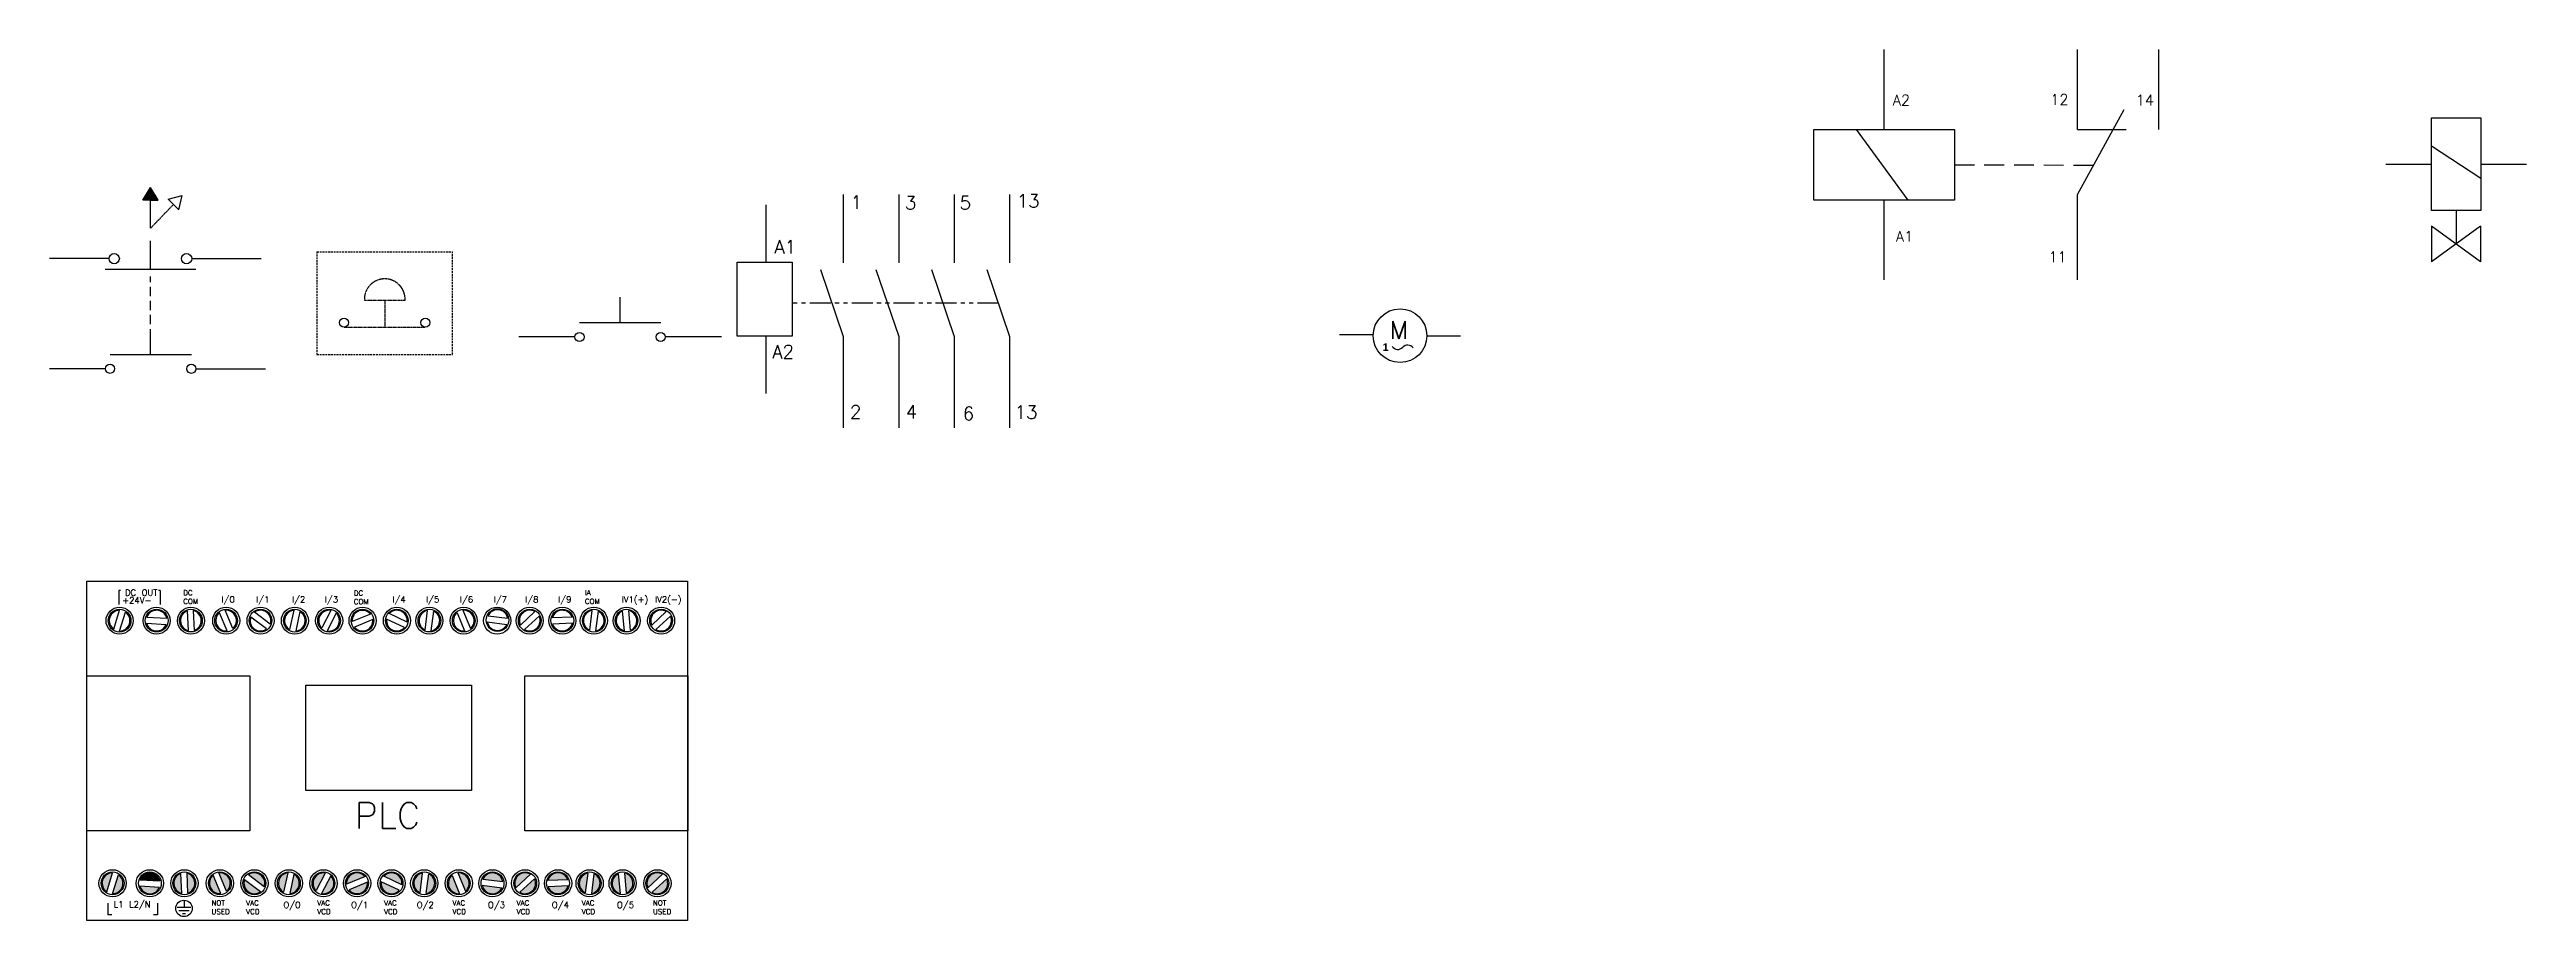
# Model space of a CAD drawing. Header units: inches. Extents: x -17170 to 24115, y 0 to 8566.
# Drawn here: x 305 to 24115, y 188 to 8566 of the extents above; entities that cross this region are included whole.
import ezdxf

# ---------------------------------------------------------------- set-up
doc = ezdxf.new("R2010")
doc.units = ezdxf.units.IN
doc.header["$MEASUREMENT"] = 0
for name, pattern in [('CENTER', [0.6, 0.375, -0.075, 0.075, -0.075]), ('DASHED', [19.05, 12.7, -6.35]), ('PHANTOM', [12.7, 6.35, -1.27, 1.27, -1.27, 1.27, -1.27])]:
    doc.linetypes.add(name, pattern=pattern)
doc.styles.add('Roman', font='ROMANS.SHX')
doc.styles.get("Standard").update_dxf_attribs({"font": 'txt.shx'})

# ---------------------------------------------------------------- blocks, each defined once
blk = doc.blocks.new('Interruptor de dos posiciones')
h = blk.add_hatch(color=256)
h.dxf.hatch_style = 1
h.paths.add_polyline_path([(10446, 4625), (10395, 4540), (10446, 4540), (10497, 4540)])
for p, q in [((10395, 4540), (10446, 4625)), ((10446, 4540), (10395, 4540)), ((10497, 4540), (10446, 4625)), ((10446, 4348), (10446, 4540)), ((10446, 4540), (10497, 4540)), ((10565, 4545), (10660, 4570)), ((10601, 4509), (10565, 4545)), ((10638, 4474), (10660, 4570)), ((10601, 4509), (10638, 4474)), ((10446, 4071), (10446, 4264)), ((10166, 4142), (9761, 4143)), ((10138, 4071), (10754, 4071)), ((10726, 4142), (11196, 4142)), ((10447, 3492), (10447, 3664)), ((10140, 3394), (9761, 3394)), ((10172, 3492), (10723, 3492)), ((10754, 3395), (11227, 3395))]:
    blk.add_line(p, q)
at = {"linetype": 'CENTER', "ltscale": 10}
blk.add_line((10446, 4348), (10601, 4509), dxfattribs=at)
at = {"linetype": 'DASHED', "ltscale": 5}
blk.add_line((10447, 3697), (10446, 4022), dxfattribs=at)
for centre, radius in [((10200, 4142), 34.8), ((10691, 4142), 34.8), ((10172, 3395), 31.1), ((10723, 3395), 31.1)]:
    blk.add_circle(centre, radius)
blk = doc.blocks.new('Boton')
for p, q in [((10729, 5391), (10729, 5564)), ((10453, 5391), (11004, 5391)), ((10422, 5294), (10042, 5294)), ((11415, 5294), (11035, 5294))]:
    blk.add_line(p, q)
for centre in [(10453, 5294), (11004, 5294)]:
    blk.add_circle(centre, 31.1)
blk = doc.blocks.new('rele')
for p, q in [((19067, 5443), (19067, 6212)), ((20926, 5443), (20926, 6212)), ((21705, 5443), (21705, 6212)), ((20926, 4816), (21372, 5636)), ((18797, 5443), (19292, 4764)), ((20926, 5443), (21393, 5443)), ((19067, 3996), (19067, 4764)), ((20926, 3996), (20926, 4816))]:
    blk.add_line(p, q)
at = {"linetype": 'DASHED', "ltscale": 15}
blk.add_line((19743, 5104), (21080, 5100), dxfattribs=at)
blk.add_lwpolyline([(18391, 5443), (19743, 5443), (19743, 4764), (18391, 4764)], close=True)
at = {"char_height": 101.4, "attachment_point": 1}
for s, width, insert in [('A2', 101.38, (19149, 5776)), ('12', 101.38, (20663, 5782)), ('14', 101.38, (21486, 5776)), ('A1', 179.65, (19179, 4466)), ('11', 101.38, (20645, 4269))]:
    blk.add_mtext_dynamic_manual_height_columns(s, width=width, gutter_width=25.3, heights=[0], dxfattribs=dict(at, insert=insert))
blk = doc.blocks.new('solenoide')
for p, q in [((24397, 5229), (23922, 5540)), ((23483, 5365), (23922, 5365)), ((24397, 5365), (24835, 5365)), ((23924, 4769), (23924, 4426)), ((24395, 4426), (23924, 4769)), ((24395, 4769), (23924, 4426)), ((24160, 4919), (24160, 4597)), ((24395, 4769), (24395, 4426))]:
    blk.add_line(p, q)
blk.add_lwpolyline([(23922, 4919), (23922, 5811), (24397, 5811), (24397, 4919)], close=True)
blk = doc.blocks.new('contactor')
for p, q in [((14911, 2707), (14911, 3053)), ((15380, 2701), (15380, 3116)), ((15716, 2701), (15716, 3116)), ((16051, 2701), (16051, 3116)), ((16387, 2701), (16387, 3116)), ((15380, 2253), (15242, 2659)), ((15716, 2253), (15578, 2659)), ((16051, 2253), (15914, 2659)), ((16387, 2253), (16249, 2659)), ((14911, 1909), (14911, 2256)), ((15380, 1701), (15380, 2253)), ((15716, 1701), (15716, 2253)), ((16051, 1701), (16051, 2253)), ((16387, 1701), (16387, 2253))]:
    blk.add_line(p, q)
at = {"linetype": 'PHANTOM', "ltscale": 20}
blk.add_line((16318, 2456), (15067, 2456), dxfattribs=at)
blk.add_lwpolyline([(14735, 2706), (15067, 2706), (15067, 2256), (14735, 2256)], close=True)
at = {"char_height": 80.8, "attachment_point": 1}
for s, insert in [('1', (15422, 3109)), ('3', (15751, 3106)), ('5', (16083, 3106)), ('13', (16429, 3117)), ('A1', (14960, 2838)), ('A2', (14947, 2203)), ('2', (15418, 1838)), ('4', (15756, 1839)), ('6', (16102, 1828)), ('13', (16416, 1837))]:
    blk.add_mtext_dynamic_manual_height_columns(s, width=143.15, gutter_width=20.2, heights=[0], dxfattribs=dict(at, insert=insert))
blk = doc.blocks.new('paro')
at = {"linetype": 'DASHED'}
for p, q in [((10211, 2678), (11130, 2678)), ((10211, 2678), (10211, 1982)), ((11130, 1982), (11130, 2678)), ((10211, 1982), (11130, 1982))]:
    blk.add_line(p, q, dxfattribs=at)
at = {"linetype": 'CENTER'}
for p, q in [((10533, 2350), (10809, 2350)), ((10671, 2350), (10671, 2166)), ((10395, 2166), (10946, 2166))]:
    blk.add_line(p, q, dxfattribs=at)
for centre in [(10395, 2197), (10946, 2197)]:
    blk.add_circle(centre, 31.1)
blk.add_arc((10671, 2356), 138, 357.336, 182.664, dxfattribs=at)
blk = doc.blocks.new('motor')
for p, q in [((13424, 3729), (13748, 3729)), ((14266, 3716), (14589, 3716))]:
    blk.add_line(p, q)
blk.add_lwpolyline([(13932, 3613, 0.512177), (14033, 3606, -0.528545), (14131, 3600, -0.484713)], format="xyb")
blk.add_circle((14007, 3716), 258)
at = {"attachment_point": 1}
for s, width, gutter_width, heights, insert, char_height in [('M', 256.15, 26.3, [0], (13910, 3855), 169), ('{\\fArial|b1|i0|c0|p34;1}', 128.45, 11.5, [74.1], (13840, 3643), 73.75)]:
    blk.add_mtext_dynamic_manual_height_columns(s, width=width, gutter_width=gutter_width, heights=heights, dxfattribs=dict(at, insert=insert, char_height=char_height))
blk = doc.blocks.new('tornillo')
at = {"color": 8}
for p, q in [((526.67, 298.43), (528.91, 305.73)), ((528.91, 297.74), (531.21, 305))]:
    blk.add_line(p, q, dxfattribs=at)
blk.add_circle((528.91, 301.74), 4.38)
for start, end in [(90, 235.79847), (270, 54.75747)]:
    blk.add_arc((528.91, 301.74), 3.99, start, end, dxfattribs=at)

msp = doc.modelspace()

# ---------------------------------------------------------------- hatches: boundary and pattern name
at = {"lineweight": -3}
h = msp.add_hatch(color=8, dxfattribs=at)
h.dxf.hatch_style = 1
edge = h.paths.add_edge_path()
edge.add_arc((911, 546), 100, 270, 414.7575)
edge.add_line((969, 628), (911, 446))
edge = h.paths.add_edge_path()
edge.add_line((855, 463), (911, 646))
edge.add_arc((911, 546), 100, 90, 235.7985)
edge = h.paths.add_edge_path()
edge.add_arc((1269, 546), 100, 193.9715, 338.7289)
edge.add_line((1362, 510), (1172, 522))
edge = h.paths.add_edge_path()
edge.add_line((1627, 643), (1635, 452))
edge.add_arc((1601, 546), 100, 290, 434.7575)
edge = h.paths.add_edge_path()
edge.add_line((1576, 449), (1567, 640))
edge.add_arc((1601, 546), 100, 110, 255.7985)
edge = h.paths.add_edge_path()
edge.add_line((1952, 447), (1877, 623))
edge.add_arc((1942, 546), 100, 130, 275.7985)
edge = h.paths.add_edge_path()
edge.add_line((1933, 646), (2006, 469))
edge.add_arc((1942, 546), 100, 310, 454.7575)
edge = h.paths.add_edge_path()
edge.add_line((2332, 465), (2180, 580))
edge.add_arc((2274, 546), 100, 160, 305.7985)
edge = h.paths.add_edge_path()
edge.add_arc((2274, 546), 100, 340, 484.7575)
edge.add_line((2217, 628), (2368, 512))
edge = h.paths.add_edge_path()
edge.add_arc((2606, 546), 100, 95, 239.7575)
edge.add_line((2555, 460), (2597, 646))
edge = h.paths.add_edge_path()
edge.add_arc((2606, 546), 100, 275, 420.7985)
edge.add_line((2654, 633), (2614, 446))
edge = h.paths.add_edge_path()
edge.add_arc((2938, 546), 100, 260, 405.7985)
edge.add_line((3007, 618), (2920, 448))
edge = h.paths.add_edge_path()
edge.add_line((2866, 476), (2955, 645))
edge.add_arc((2938, 546), 100, 80, 224.7575)
edge = h.paths.add_edge_path()
edge.add_line((3360, 556), (3184, 482))
edge.add_arc((3261, 546), 100, 220, 365.7985)
edge = h.paths.add_edge_path()
edge.add_arc((3261, 546), 100, 40, 184.7575)
edge.add_line((3161, 538), (3337, 610))
edge = h.paths.add_edge_path()
edge.add_arc((3593, 546), 100, 172, 317.7985)
edge.add_line((3667, 479), (3494, 560))
edge = h.paths.add_edge_path()
edge.add_line((3520, 615), (3692, 532))
edge.add_arc((3593, 546), 100, 352, 496.7575)
edge = h.paths.add_edge_path()
edge.add_arc((3907, 546), 100, 100, 245.7985)
edge.add_line((3866, 455), (3890, 645))
edge = h.paths.add_edge_path()
edge.add_line((3950, 637), (3925, 448))
edge.add_arc((3907, 546), 100, 280, 424.7575)
edge = h.paths.add_edge_path()
edge.add_arc((4239, 546), 100, 310, 455.7985)
edge.add_line((4229, 646), (4303, 469))
edge = h.paths.add_edge_path()
edge.add_arc((4239, 546), 100, 130, 274.7575)
edge.add_line((4247, 446), (4175, 623))
edge = h.paths.add_edge_path()
edge.add_line((4653, 503), (4464, 529))
edge.add_arc((4562, 546), 100, 190, 334.7575)
edge = h.paths.add_edge_path()
edge.add_line((4471, 587), (4661, 563))
edge.add_arc((4562, 546), 100, 10, 155.7985)
edge = h.paths.add_edge_path()
edge.add_line((4968, 588), (4827, 459))
edge.add_arc((4877, 546), 100, 240, 384.7575)
edge = h.paths.add_edge_path()
edge.add_arc((4877, 546), 100, 60, 205.7985)
edge.add_line((4787, 503), (4927, 633))
edge = h.paths.add_edge_path()
edge.add_line((5290, 522), (5098, 512))
edge.add_arc((5193, 546), 100, 200, 345.7985)
edge = h.paths.add_edge_path()
edge.add_line((5096, 572), (5287, 580))
edge.add_arc((5193, 546), 100, 20, 164.7575)
edge = h.paths.add_edge_path()
edge.add_arc((5497, 546), 100, 100, 244.7575)
edge.add_line((5454, 456), (5480, 645))
edge = h.paths.add_edge_path()
edge.add_arc((5497, 546), 100, 280, 425.7985)
edge.add_line((5538, 637), (5514, 448))
edge = h.paths.add_edge_path()
edge.add_line((5835, 644), (5853, 454))
edge.add_arc((5814, 546), 100, 293, 437.7575)
edge = h.paths.add_edge_path()
edge.add_arc((5814, 546), 100, 113, 258.7985)
edge.add_line((5794, 448), (5774, 638))
edge = h.paths.add_edge_path()
edge.add_arc((6148, 546), 100, 60, 205.7985)
edge.add_line((6058, 503), (6198, 633))
edge = h.paths.add_edge_path()
edge.add_arc((6148, 546), 100, 240, 384.7575)
edge.add_line((6239, 588), (6098, 459))
at = {"true_color": 0x636466}
h = msp.add_hatch(color=251, dxfattribs=at)
h.dxf.hatch_style = 1
h.paths.add_polyline_path([(1175, 581), (1366, 570, 0.738601)])

# ---------------------------------------------------------------- linework, layer by layer
at = {"color": 252, "lineweight": -3, "true_color": 0x939598}
for p, q in [((972, 3362), (972, 3228)), ((986, 3362), (972, 3362)), ((1368, 3362), (1353, 3362)), ((1368, 3362), (1368, 3228)), ((866, 356), (866, 244)), ((904, 244), (866, 244)), ((1341, 244), (1303, 244)), ((1341, 356), (1341, 244)), ((1341, 356), (1341, 244))]:
    msp.add_line(p, q, dxfattribs=at)
at = {"lineweight": -3}
for p, q in [((904, 244), (866, 244)), ((1341, 244), (1303, 244)), ((1531, 316), (1663, 316)), ((1548, 283), (1648, 283)), ((1583, 257), (1613, 257)), ((1598, 384), (1598, 316))]:
    msp.add_line(p, q, dxfattribs=at)
for points in [[(662, 3453), (6439, 3453), (6439, 188), (662, 188)], [(662, 2543), (2231, 2543), (2231, 1050), (662, 1050)], [(2767, 2451), (4361, 2451), (4361, 1440), (2767, 1440)], [(4873, 2543), (6442, 2543), (6442, 1050), (4873, 1050)]]:
    msp.add_lwpolyline(points, close=True)
for centre, radius in [((978, 3072), 130), ((1334, 3072), 130), ((1664, 3072), 130), ((2003, 3072), 130), ((2333, 3072), 130), ((2663, 3072), 130), ((2993, 3072), 130), ((3314, 3072), 130), ((3644, 3072), 130), ((3956, 3072), 130), ((4286, 3072), 130), ((4608, 3072), 130), ((4920, 3072), 130), ((5234, 3072), 130), ((5537, 3072), 130), ((5852, 3072), 130), ((6184, 3072), 130), ((911, 546), 131), ((1269, 546), 131), ((1601, 546), 131), ((1942, 546), 131), ((2274, 546), 131), ((2606, 546), 131), ((2938, 546), 131), ((3261, 546), 131), ((3593, 546), 131), ((3907, 546), 131), ((4239, 546), 131), ((4562, 546), 131), ((4877, 546), 131), ((5193, 546), 131), ((5497, 546), 131), ((5814, 546), 131), ((6148, 546), 131)]:
    msp.add_circle(centre, radius)
msp.add_circle((1597, 304), 78.9, dxfattribs=at)

# ---------------------------------------------------------------- block references
for name, p in [('rele', (-1125, 2354)), ('solenoide', (-720, 2097)), ('motor', (-720, 2097))]:
    msp.add_blockref(name, p)
for name, p, xscale, yscale, zscale in [('Interruptor de dos posiciones', (-13534, 682), 1.417685431793266, 1.417685431793266, 1.417685431793266), ('contactor', (-16457, 2229), 1.586191228709317, 1.586191228709317, 1.586191228709317), ('paro', (-11601, 2824), 1.417685431793266, 1.417685431793266, 1.417685431793266), ('Boton', (-9420, -1704), 1.417685431793266, 1.417685431793266, 1.417685431793266), ('tornillo', (-12209, -4451), 24.93237969441675, 24.93237969441675, 24.93237969441675), ('tornillo', (-12354, -7021), 25.07938177171792, 25.07938177171792, 25.07938177171792)]:
    msp.add_blockref(name, p, dxfattribs=dict(xscale=xscale, yscale=yscale, zscale=zscale))
for p, xscale, yscale, zscale, rotation in [((-9150, 14053), 24.93237969441676, 24.93237969441676, 24.93237969441676, 283.9714653419159), ((-8155, -8507), 24.93237969441677, 24.93237969441677, 24.93237969441677, 19.99999999999998), ((-3264, -11167), 24.93237969441673, 24.93237969441673, 24.93237969441673, 40.00000000000001), ((4892, -11892), 24.93237969441675, 24.93237969441675, 24.93237969441675, 70), ((15144, 11716), 24.93237969441675, 24.93237969441675, 24.93237969441675, 185), ((17285, 8191), 24.93237969441675, 24.93237969441675, 24.93237969441675, 170), ((17553, -2194), 24.93237969441675, 24.93237969441675, 24.93237969441675, 130), ((9258, -11033), 24.93237969441676, 24.93237969441676, 24.93237969441676, 82), ((-7724, -6626), 24.93237969441677, 24.93237969441677, 24.93237969441677, 9.99999999999998), ((9553, 17312), 24.93237969441676, 24.93237969441676, 24.93237969441676, 219.9999999999999), ((-5088, 14758), 24.93237969441677, 24.93237969441677, 24.93237969441677, 280), ((-10261, 3151), 24.93237969441675, 24.93237969441675, 24.93237969441675, 329.9999999999999), ((16814, -6746), 24.93237969441677, 24.93237969441677, 24.93237969441677, 110), ((17217, 12771), 24.93237969441675, 24.93237969441675, 24.93237969441675, 190), ((-3348, -9005), 24.93237969441676, 24.93237969441676, 24.93237969441676, 23), ((-8998, 3151), 24.93237969441675, 24.93237969441675, 24.93237969441675, 329.9999999999999), ((-9277, 11591), 25.07938177171793, 25.07938177171793, 25.07938177171793, 283.9714653419159), ((-8276, -11102), 25.07938177171793, 25.07938177171793, 25.07938177171793, 20), ((-3355, -13777), 25.07938177171791, 25.07938177171791, 25.07938177171791, 39.99999999999999), ((4848, -14507), 25.07938177171793, 25.07938177171793, 25.07938177171793, 70), ((15160, 9241), 25.07938177171793, 25.07938177171793, 25.07938177171793, 185), ((17315, 5695), 25.07938177171792, 25.07938177171792, 25.07938177171792, 170), ((17584, -4751), 25.07938177171792, 25.07938177171792, 25.07938177171792, 130), ((9240, -13643), 25.07938177171793, 25.07938177171793, 25.07938177171793, 82), ((-7842, -9210), 25.07938177171792, 25.07938177171792, 25.07938177171792, 9.99999999999999), ((9536, 14869), 25.07938177171793, 25.07938177171793, 25.07938177171793, 219.9999999999999), ((-5193, 12295), 25.07938177171792, 25.07938177171792, 25.07938177171792, 280), ((-10394, 625), 25.07938177171792, 25.07938177171792, 25.07938177171792, 329.9999999999999), ((16840, -9330), 25.07938177171793, 25.07938177171793, 25.07938177171793, 110), ((17246, 10302), 25.07938177171792, 25.07938177171792, 25.07938177171792, 190), ((-3440, -11603), 25.07938177171793, 25.07938177171793, 25.07938177171793, 22.99999999999999), ((-9124, 625), 25.07938177171792, 25.07938177171792, 25.07938177171792, 329.9999999999999)]:
    msp.add_blockref('tornillo', p, dxfattribs=dict(xscale=xscale, yscale=yscale, zscale=zscale, rotation=rotation))

# ---------------------------------------------------------------- texts
at = {"style": 'Roman'}
msp.add_text('PLC', height=248.9, dxfattribs=at).set_placement((3238, 1074))
at = {"color": 252, "lineweight": -3, "true_color": 0x939598, "attachment_point": 1}
for s, width, gutter_width, heights, insert, char_height in [('\\pxi-3,l4,t4;DC OUT', 410.45, 298, [0], (970, 3372), 59.56), ('\\pxi-3,l4,t4;DC\\PCOM', 268.13, 298, [170], (1541, 3366), 49.86), ('\\pxi-3,l4,t4;DC\\PCOM', 268.13, 298, [170], (3180, 3363), 49.86), ('\\pxi-3,l4,t4;IA\\PCOM', 268.13, 298, [170], (5402, 3366), 49.86), ('\\pxi-1,l4,t4;+24V-', 845.38, 298, [206], (825, 3297), 59.56), ('\\pxi-3,l4,t4;I/0', 191.82, 298, [61.6], (1898, 3306), 59.56), ('\\pxi-3,l4,t4;I/1', 191.82, 298, [61.6], (2232, 3306), 59.56), ('\\pxi-3,l4,t4;I/2', 191.82, 298, [61.6], (2576, 3306), 59.56), ('\\pxi-3,l4,t4;I/3', 191.82, 298, [61.6], (2892, 3306), 59.56), ('\\pxi-3,l4,t4;I/4', 191.82, 298, [61.6], (3542, 3306), 59.56), ('\\pxi-3,l4,t4;I/5', 191.82, 298, [61.6], (3864, 3306), 59.56), ('\\pxi-3,l4,t4;I/6', 191.82, 298, [61.6], (4190, 3306), 59.56), ('\\pxi-3,l4,t4;I/7', 191.82, 298, [61.6], (4516, 3306), 59.56), ('\\pxi-3,l4,t4;I/8', 191.82, 298, [61.6], (4817, 3306), 59.56), ('\\pxi-3,l4,t4;I/9', 191.82, 298, [61.6], (5135, 3306), 59.56), ('\\pxi-3,l4,t4;IV1(+)', 191.82, 298, [61.6], (5745, 3306), 59.56), ('\\pxi-3,l4,t4;IV2(-)', 191.82, 298, [61.6], (6065, 3306), 59.56), ('\\pxi-3,l4,t4;L1 L2/N', 872.77, 300, [0], (861, 374), 59.92), ('\\pxi-3,l4,t4;NOT\\PUSED', 269.71, 300, [171], (1811, 382), 50.16), ('\\pxi-3,l4,t4;VAC\\PVCD', 269.71, 300, [171], (2144, 382), 50.16), ('\\pxi-3,l4,t4;O/0', 192.95, 300, [62], (2493, 368), 59.92), ('\\pxi-3,l4,t4;VAC\\PVCD', 269.71, 300, [171], (2828, 382), 50.16), ('\\pxi-3,l4,t4;O/1', 192.95, 300, [62], (3143, 368), 59.92), ('\\pxi-3,l4,t4;VAC\\PVCD', 269.71, 300, [171], (3470, 382), 50.16), ('\\pxi-3,l4,t4;O/2', 192.95, 300, [62], (3774, 368), 59.92), ('\\pxi-3,l4,t4;VAC\\PVCD', 269.71, 300, [171], (4128, 382), 50.16), ('\\pxi-3,l4,t4;O/3', 192.95, 300, [62], (4459, 368), 59.92), ('\\pxi-3,l4,t4;VAC\\PVCD', 269.71, 300, [171], (4744, 382), 50.16), ('\\pxi-3,l4,t4;O/4', 192.95, 300, [62], (5073, 368), 59.92), ('\\pxi-3,l4,t4;VAC\\PVCD', 269.71, 300, [171], (5370, 382), 50.16), ('\\pxi-3,l4,t4;O/5', 192.95, 300, [62], (5699, 368), 59.92), ('\\pxi-3,l4,t4;NOT\\PUSED', 269.71, 300, [171], (6055, 382), 50.16)]:
    msp.add_mtext_dynamic_manual_height_columns(s, width=width, gutter_width=gutter_width, heights=heights, dxfattribs=dict(at, insert=insert, char_height=char_height))

doc.saveas('drawing.dxf')
